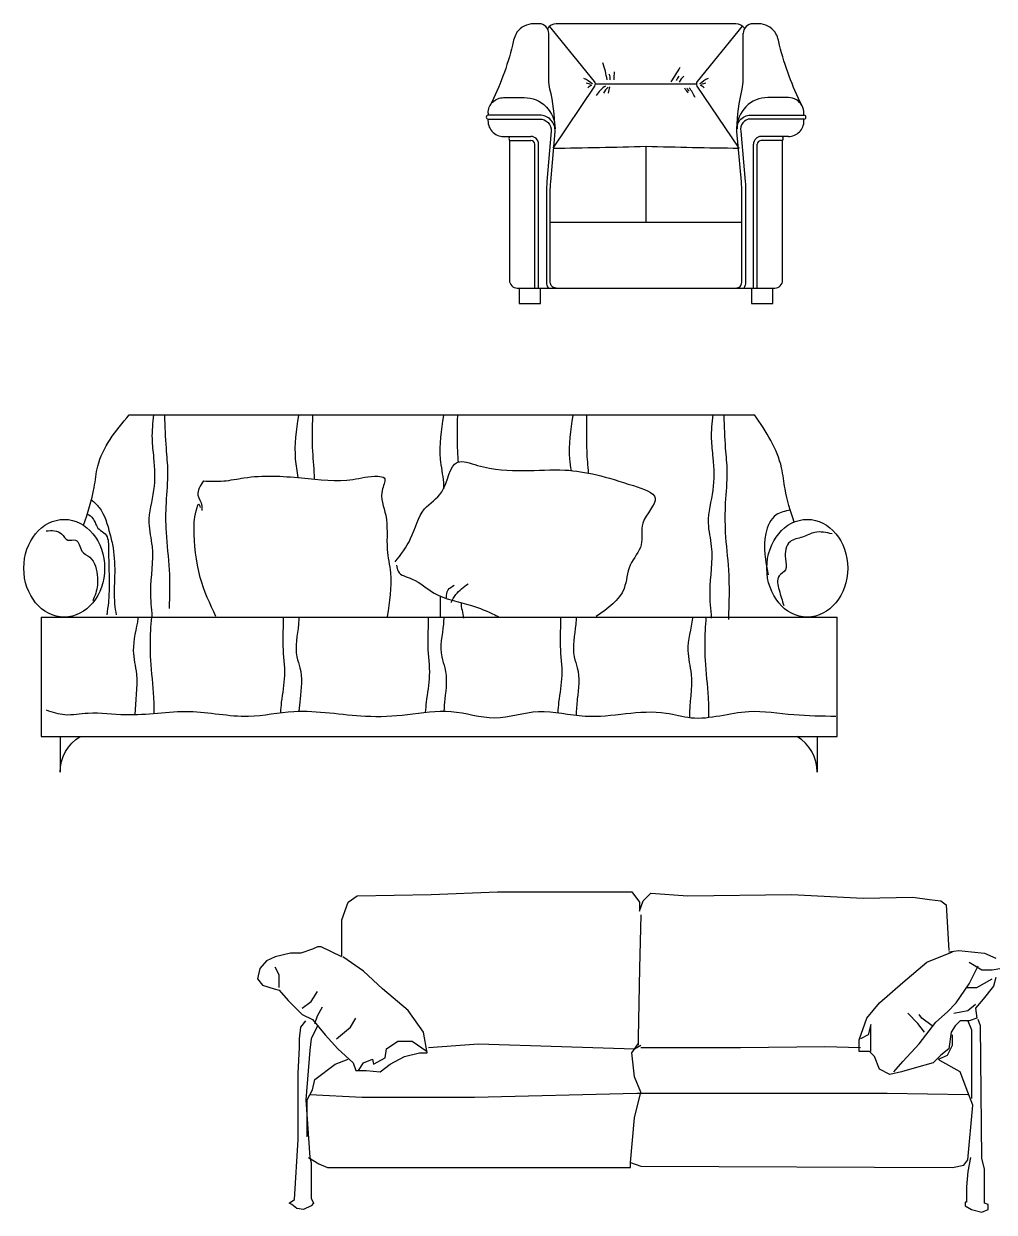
# Model space of a CAD drawing. Header units: inches. Extents: x 11.4 to 53.9, y 10.8 to 35.6.
# Drawn here: x 16.357 to 18.853, y 22.077 to 25.135 of the extents above; entities that cross this region are included whole.
import ezdxf

# ---------------------------------------------------------------- set-up
doc = ezdxf.new("R2010")
doc.units = ezdxf.units.IN
doc.header["$MEASUREMENT"] = 0
doc.layers.add('02', color=2, linetype='Continuous')

msp = doc.modelspace()

# ---------------------------------------------------------------- linework, layer by layer
at = {"layer": '02'}
for p, q in [((17.8274, 24.9799), (18.0878, 24.9799)), ((17.6064, 24.8348), (17.6614, 24.8348)), ((18.3238, 24.8448), (18.2538, 24.8448)), ((18.3088, 24.8348), (18.2538, 24.8348)), ((17.6714, 24.4548), (17.6714, 24.8248)), ((17.6814, 24.4548), (17.6814, 24.8248)), ((17.9576, 24.6239), (17.9576, 24.8198)), ((18.2338, 24.4548), (18.2338, 24.8248)), ((18.2438, 24.4548), (18.2438, 24.8248)), ((18.2038, 24.6239), (17.7114, 24.6239)), ((18.818, 22.5565), (18.8114, 22.5729)), ((18.8213, 22.215), (18.818, 22.5565)), ((18.7917, 22.2183), (18.7852, 22.1822)), ((18.8279, 22.1887), (18.8213, 22.215)), ((18.7852, 22.1822), (18.7819, 22.1428)), ((18.8279, 22.1001), (18.8279, 22.1887)), ((18.7819, 22.1428), (18.7819, 22.1034)), ((18.7819, 22.1034), (18.7786, 22.1034)), ((18.7786, 22.1034), (18.7786, 22.0935)), ((18.7786, 22.0935), (18.795, 22.0837)), ((18.795, 22.0837), (18.8213, 22.0771)), ((18.8213, 22.0771), (18.8377, 22.0837)), ((18.8377, 22.0968), (18.8279, 22.1001)), ((18.8377, 22.0837), (18.8377, 22.0968))]:
    msp.add_line(p, q, dxfattribs=at)
for points in [[(17.5514, 24.9048, -0.414316), (17.5914, 24.9448), (17.6442, 24.9448, -0.418476), (17.7236, 24.8647, 0.057552), (17.7104, 24.9669, -0.059476), (17.7076, 24.9905), (17.7076, 25.1098, 0.414213), (17.6826, 25.1348)], [(17.6826, 25.1348), (17.6681, 25.1348, 0.227644), (17.6255, 25.113, 0.097323), (17.6144, 25.0798, -0.056336), (17.5562, 24.9239, 0.124723)], [(18.2113, 25.1228, 0.230272), (18.1885, 25.1348), (17.7267, 25.1348, 0.230032), (17.704, 25.1228)], [(18.3238, 24.8448, 0.414214), (18.3638, 24.8848), (18.3638, 24.8898, 1.000002), (18.3638, 24.8998), (18.3638, 24.9048, 0.124718), (18.359, 24.9239, -0.056336), (18.3008, 25.0798, 0.097323), (18.2897, 25.113, 0.227644), (18.2471, 25.1348), (18.2326, 25.1348, 0.414214), (18.2076, 25.1098)], [(17.7185, 24.8148), (17.8258, 24.9745, 0.323317), (17.8251, 24.9862), (17.7097, 25.1287)], [(18.1967, 24.8148), (18.0894, 24.9745, -0.323317), (18.0901, 24.9862), (18.2055, 25.1287)], [(18.359, 24.9239, 0.27387), (18.3238, 24.9448), (18.271, 24.9448, 0.418476), (18.1916, 24.8647, -0.057552), (18.2048, 24.9669, 0.059476), (18.2076, 24.9905), (18.2076, 25.1098, -0.137546)], [(17.5514, 24.9048), (17.5514, 24.8998, 1.000002), (17.5514, 24.8898, 0.446363), (17.5914, 24.8448), (17.6614, 24.8448)], [(17.7264, 24.4548, -0.414214), (17.7114, 24.4698), (17.7114, 24.7017, -0.02182), (17.7125, 24.7279), (17.7238, 24.8574, 0.431734), (17.6839, 24.8998), (17.5514, 24.8998)], [(18.1888, 24.4548, 0.414214), (18.2038, 24.4698), (18.2038, 24.7017, 0.02182), (18.2027, 24.7279), (18.1914, 24.8574, -0.457742), (18.2263, 24.8998), (18.3638, 24.8998)], [(17.5514, 24.8898), (17.6839, 24.8898, -0.429742), (17.7139, 24.8583), (17.7026, 24.7289, 0.021975), (17.7014, 24.7017), (17.7014, 24.4698, 0.162278), (17.7064, 24.4548)], [(18.3638, 24.8898), (18.2263, 24.8898, 0.464869), (18.2013, 24.8583), (18.2126, 24.7289, -0.021975), (18.2138, 24.7017), (18.2138, 24.4698, -0.162278), (18.2088, 24.4548)], [(17.6064, 24.8448, 0.279707), (17.6064, 24.8348), (17.6064, 24.4748, 0.414214), (17.6264, 24.4548), (18.2888, 24.4548)], [(18.2888, 24.4548, 0.414214), (18.3088, 24.4748), (18.3088, 24.8348, 0.279707), (18.3088, 24.8448)], [(17.7185, 24.8148, 0.005214), (17.9576, 24.8198, 0.004239), (18.1967, 24.8148, 0.004328)], [(16.4506, 23.2093, -0.259126), (16.5027, 23.3014, -0.281743)], [(18.3979, 23.2093, 0.259126), (18.3458, 23.3014, 0.281743)]]:
    msp.add_lwpolyline(points, format="xyb", dxfattribs=at)
for points in [[(17.6314, 24.4548), (17.6314, 24.4148), (17.6864, 24.4148), (17.6864, 24.4548)], [(18.2288, 24.4548), (18.2288, 24.4148), (18.2838, 24.4148), (18.2838, 24.4548)], [(16.6285, 24.1283), (18.2367, 24.1283)], [(16.4024, 23.6083), (18.4489, 23.6083)], [(16.4024, 23.6083), (16.4024, 23.3011)], [(18.4489, 23.3011), (18.4489, 23.6083)], [(16.4024, 23.3011), (18.4489, 23.3011)], [(16.4506, 23.3011), (16.4506, 23.2093)], [(18.3979, 23.3011), (18.3979, 23.2093)], [(17.1749, 22.7371), (17.1749, 22.829), (17.1914, 22.875), (17.2144, 22.8914), (17.405, 22.8947), (17.5758, 22.9012), (17.9209, 22.9012), (17.9406, 22.875), (17.9406, 22.852), (17.9505, 22.8782), (17.9702, 22.8979), (18.0655, 22.8914), (18.3317, 22.8947), (18.5157, 22.8848), (18.6439, 22.8881), (18.6866, 22.8815), (18.7161, 22.8782), (18.7293, 22.8684), (18.7359, 22.7502)], [(17.9439, 22.8421), (17.9406, 22.7042), (17.9373, 22.5269), (17.9373, 22.5072)], [(17.1749, 22.7338), (17.1486, 22.7469), (17.1224, 22.76), (17.1125, 22.76), (17.0994, 22.7535), (17.0698, 22.7436), (17.0435, 22.7436), (17.0041, 22.7338), (16.9811, 22.7239), (16.9646, 22.7042), (16.958, 22.678), (16.9712, 22.6615), (17.0008, 22.6517), (17.0139, 22.6484), (17.0369, 22.6221), (17.0731, 22.586), (17.0994, 22.5729), (17.1322, 22.5335), (17.1651, 22.4974), (17.2045, 22.4612), (17.2111, 22.4415), (17.2374, 22.4415), (17.2735, 22.4383), (17.2998, 22.458), (17.336, 22.4777), (17.3754, 22.4875), (17.3951, 22.4875), (17.3853, 22.5401), (17.3458, 22.5959), (17.2801, 22.6517), (17.2308, 22.6977), (17.1782, 22.7338)], [(18.7359, 22.7469), (18.7622, 22.7502), (18.795, 22.7469), (18.8279, 22.7436), (18.8575, 22.7305)], [(18.8575, 22.6812), (18.8509, 22.6583), (18.8246, 22.6254), (18.8049, 22.6024), (18.8082, 22.5762), (18.7884, 22.5696), (18.7654, 22.5696), (18.7523, 22.5565), (18.7424, 22.5401), (18.7359, 22.4974), (18.7161, 22.4809), (18.6964, 22.4612), (18.6471, 22.4481), (18.6143, 22.4383), (18.5847, 22.4317), (18.5584, 22.4448), (18.5453, 22.4777), (18.5321, 22.4908), (18.5058, 22.4908), (18.5058, 22.5204), (18.5255, 22.5762), (18.5584, 22.6156), (18.6176, 22.6681), (18.68, 22.7206), (18.7457, 22.7469)], [(18.7884, 22.7206), (18.8213, 22.7009), (18.8476, 22.7009), (18.8673, 22.7042)], [(17.0139, 22.655), (17.0139, 22.6878), (17.0041, 22.7075)], [(18.5946, 22.4383), (18.6176, 22.4645), (18.6603, 22.5105), (18.703, 22.5663), (18.7326, 22.5926), (18.7556, 22.6156), (18.7884, 22.6648), (18.8114, 22.7108)], [(18.7819, 22.655), (18.8082, 22.655), (18.8476, 22.678)], [(17.0731, 22.6024), (17.0961, 22.6189), (17.1125, 22.6451)], [(17.1059, 22.563), (17.1125, 22.5827), (17.1256, 22.6057)], [(18.749, 22.5893), (18.7852, 22.5959), (18.8049, 22.6123)], [(17.1125, 22.5565), (17.0961, 22.5236), (17.0928, 22.4941), (17.0829, 22.366), (17.0928, 22.2183), (17.0961, 22.2051), (17.0961, 22.1132), (17.1026, 22.1001), (17.0961, 22.0935), (17.0764, 22.0837), (17.0599, 22.0869), (17.0468, 22.0968), (17.0402, 22.1001), (17.0533, 22.1099), (17.0632, 22.2642), (17.0632, 22.435), (17.0665, 22.5007), (17.0665, 22.5236), (17.0698, 22.5532), (17.0829, 22.5696)], [(17.1618, 22.5236), (17.1979, 22.5532), (17.2111, 22.5762)], [(18.6734, 22.5401), (18.657, 22.563), (18.6307, 22.5893)], [(18.6931, 22.5565), (18.6669, 22.5762), (18.6603, 22.586)], [(18.7852, 22.5696), (18.795, 22.5466), (18.795, 22.3693)], [(18.5354, 22.4908), (18.5354, 22.5598), (18.5288, 22.5335), (18.5091, 22.5236)], [(17.0895, 22.2183), (17.1158, 22.2019), (17.1388, 22.192), (17.9176, 22.192), (17.9176, 22.2051), (17.9439, 22.1953), (18.7457, 22.192), (18.7753, 22.1986), (18.7852, 22.2117), (18.7983, 22.3529), (18.7852, 22.3857), (18.7654, 22.4383), (18.7129, 22.4678), (18.7096, 22.4711), (18.7326, 22.4809), (18.7457, 22.5072), (18.7457, 22.5335)], [(17.2177, 22.4415), (17.2308, 22.4612), (17.2538, 22.4711), (17.2571, 22.458), (17.2867, 22.4744), (17.29, 22.4974), (17.3195, 22.5171), (17.3557, 22.5171), (17.3951, 22.4908)], [(17.3984, 22.5007), (17.5266, 22.5105), (17.7402, 22.5039), (17.9275, 22.4974), (17.9439, 22.5072)], [(17.9176, 22.2051), (17.9275, 22.3201), (17.9439, 22.3857), (17.9275, 22.4251), (17.9209, 22.4875), (17.9373, 22.5105)], [(17.9439, 22.5007), (18.2002, 22.5007), (18.4171, 22.5039), (18.5091, 22.5007)], [(17.0862, 22.2708), (17.0862, 22.366), (17.0994, 22.3923), (17.1059, 22.4186), (17.1585, 22.458), (17.1914, 22.4711)], [(18.7852, 22.3792), (18.5781, 22.3824), (17.934, 22.3824), (17.5167, 22.3726), (17.2275, 22.3726), (17.0928, 22.3792)]]:
    msp.add_lwpolyline(points, dxfattribs=at)
for centre, radius, start, end in [((17.5882, 24.949), 0.2723, 8.8088, 18.2093), ((17.1933, 25.5254), 0.9893, 326.942, 329.4849), ((17.7523, 24.8984), 0.1058, 50.4342, 64.6782), ((17.741, 24.7381), 0.2518, 72.5192, 75.5982), ((17.8332, 24.9931), 0.0321, 355.8401, 21.58), ((17.9933, 24.9962), 0.1184, 172.6203, 182.6367), ((18.0775, 24.9711), 0.0459, 140.7573, 157.4552), ((18.0794, 24.9697), 0.0393, 129.0614, 157.1408), ((18.1629, 24.8984), 0.1058, 115.3218, 129.5658), ((18.1742, 24.7381), 0.2518, 104.4018, 107.4808), ((17.8208, 24.9594), 0.0168, 100.5504, 141.324), ((17.8955, 24.9085), 0.0783, 122.4165, 147.6503), ((17.9084, 24.9209), 0.0702, 133.1796, 149.4418), ((17.9423, 24.9483), 0.0824, 163.1751, 174.1815), ((17.954, 24.8879), 0.1312, 31.2309, 38.2947), ((18.0847, 24.9797), 0.0243, 205.5861, 228.2117), ((17.9926, 24.9076), 0.0985, 22.16, 39.504), ((18.0944, 24.9594), 0.0168, 38.676, 79.4496), ((17.6614, 24.8248), 0.02, 0, 90), ((17.6614, 24.8248), 0.01, 0, 90), ((18.2538, 24.8248), 0.02, 90, 180), ((18.2538, 24.8248), 0.01, 90, 180)]:
    msp.add_arc(centre, radius, start, end, dxfattribs=at)
for centre in [(16.4613, 23.734), (18.3722, 23.734)]:
    msp.add_ellipse(centre, major_axis=(0, -0.1257), ratio=0.82705, dxfattribs=at)
for points, knots in [([(16.511, 23.8445), (16.522, 23.8764), (16.5385, 23.9259), (16.5476, 24.031), (16.5936, 24.0872), (16.6285, 24.1283)], [8.444588, 8.444588, 8.444588, 8.444588, 109.715225, 164.717522, 319.974725, 319.974725, 319.974725, 319.974725]), ([(16.6908, 24.1283), (16.6886, 24.1078), (16.6849, 24.0712), (16.6931, 24.0068), (16.696, 23.9339), (16.672, 23.8584), (16.6952, 23.772), (16.6791, 23.6913), (16.6849, 23.6313), (16.687, 23.6099)], [2.477757, 2.477757, 2.477757, 2.477757, 64.233403, 112.481299, 196.623447, 281.619849, 342.25328, 458.518645, 522.751997, 522.751997, 522.751997, 522.751997]), ([(17.0637, 24.1268), (17.058, 24.0893), (17.0499, 24.0359), (17.0601, 23.9832), (17.0622, 23.9674)], [0, 0, 0, 0, 112.475377, 160.127407, 160.127407, 160.127407, 160.127407]), ([(17.0997, 24.1268), (17.099, 24.096), (17.0976, 24.0414), (17.1035, 23.9872), (17.1045, 23.9633)], [0, 0, 0, 0, 92.15571, 163.700074, 163.700074, 163.700074, 163.700074]), ([(17.4363, 24.1268), (17.4306, 24.0893), (17.4218, 24.0316), (17.4357, 23.9696), (17.437, 23.9444), (17.4372, 23.9393)], [0, 0, 0, 0, 112.475377, 173.108808, 188.403296, 188.403296, 188.403296, 188.403296]), ([(17.4724, 24.1268), (17.4716, 24.096), (17.4706, 24.0561), (17.4735, 24.0164), (17.4742, 24.0072)], [0, 0, 0, 0, 92.15571, 119.67693, 119.67693, 119.67693, 119.67693]), ([(17.7689, 24.1268), (17.7632, 24.0893), (17.756, 24.042), (17.7632, 23.9952), (17.7648, 23.9854)], [0, 0, 0, 0, 112.475377, 141.942796, 141.942796, 141.942796, 141.942796]), ([(17.8049, 24.1268), (17.8042, 24.096), (17.8029, 24.0466), (17.8076, 23.9975), (17.8089, 23.9789)], [0, 0, 0, 0, 92.15571, 148.118503, 148.118503, 148.118503, 148.118503]), ([(18.1292, 24.1283), (18.127, 24.1078), (18.1233, 24.0712), (18.1315, 24.0068), (18.1344, 23.9339), (18.1104, 23.8584), (18.1336, 23.772), (18.1175, 23.69), (18.1233, 23.6286), (18.1255, 23.6059)], [2.477757, 2.477757, 2.477757, 2.477757, 64.233403, 112.481299, 196.623447, 281.619849, 342.25328, 458.518645, 526.75141, 526.75141, 526.75141, 526.75141]), ([(18.3384, 23.8529), (18.329, 23.8808), (18.3149, 23.9265), (18.3051, 24.0258), (18.2667, 24.0852), (18.2367, 24.1283)], [21.621392, 21.621392, 21.621392, 21.621392, 109.715225, 164.717522, 317.924576, 317.924576, 317.924576, 317.924576]), ([(16.5315, 23.9099), (16.5387, 23.904), (16.5627, 23.8808), (16.5762, 23.8339), (16.5905, 23.7751), (16.5921, 23.7141), (16.5879, 23.6564), (16.5933, 23.6233), (16.5949, 23.6139)], [34.701734, 34.701734, 34.701734, 34.701734, 62.587656, 136.251197, 173.191811, 245.424854, 317.546682, 345.878835, 345.878835, 345.878835, 345.878835]), ([(16.5208, 23.8735), (16.5264, 23.8708), (16.5394, 23.8613), (16.5445, 23.8342), (16.5751, 23.8216), (16.5741, 23.7461), (16.5803, 23.682), (16.5723, 23.6247), (16.5708, 23.6139)], [33.002736, 33.002736, 33.002736, 33.002736, 52.087989, 84.391566, 104.42539, 141.366005, 281.602903, 313.906504, 313.906504, 313.906504, 313.906504]), ([(17.3161, 23.7422), (17.3169, 23.7364), (17.3197, 23.7162), (17.3688, 23.7067), (17.4172, 23.6569), (17.4983, 23.6445), (17.553, 23.6218), (17.5761, 23.6102), (17.5799, 23.6083)], [0, 0, 0, 0, 16.520339, 57.77249, 124.458333, 225.822378, 290.553607, 303.2098, 303.2098, 303.2098, 303.2098]), ([(16.6513, 23.6083), (16.6512, 23.6075), (16.6474, 23.5785), (16.6318, 23.5299), (16.6544, 23.4474), (16.6437, 23.3922), (16.6429, 23.3575)], [194.236029, 194.236029, 194.236029, 194.236029, 196.623447, 281.619849, 342.25328, 446.449161, 446.449161, 446.449161, 446.449161]), ([(16.6854, 23.6083), (16.6846, 23.5968), (16.6817, 23.56), (16.6815, 23.4909), (16.6911, 23.4201), (16.6921, 23.3743), (16.6921, 23.3607)], [190.255604, 190.255604, 190.255604, 190.255604, 224.70795, 300.836536, 397.332321, 438.291577, 438.291577, 438.291577, 438.291577]), ([(17.0245, 23.6083), (17.025, 23.5836), (17.0205, 23.5332), (17.032, 23.4601), (17.0204, 23.4032), (17.0178, 23.3713), (17.0172, 23.3622)], [190.836968, 190.836968, 190.836968, 190.836968, 265.264473, 341.498474, 410.083305, 437.573854, 437.573854, 437.573854, 437.573854]), ([(17.0647, 23.6083), (17.0646, 23.6022), (17.0627, 23.5678), (17.0512, 23.523), (17.0753, 23.4618), (17.0693, 23.4141), (17.0655, 23.3765), (17.065, 23.3661)], [190.129367, 190.129367, 190.129367, 190.129367, 208.421077, 292.658572, 321.828316, 401.96366, 433.110807, 433.110807, 433.110807, 433.110807]), ([(17.3971, 23.6083), (17.3977, 23.5836), (17.3932, 23.5332), (17.4046, 23.4601), (17.3931, 23.4036), (17.3904, 23.372), (17.3899, 23.3631)], [190.836968, 190.836968, 190.836968, 190.836968, 265.264473, 341.498474, 410.083305, 436.597925, 436.597925, 436.597925, 436.597925]), ([(17.4373, 23.6083), (17.4372, 23.6022), (17.4353, 23.5678), (17.4238, 23.523), (17.448, 23.4618), (17.4419, 23.4142), (17.4381, 23.3767), (17.4376, 23.3663)], [190.129367, 190.129367, 190.129367, 190.129367, 208.421077, 292.658572, 321.828316, 401.96366, 432.870883, 432.870883, 432.870883, 432.870883]), ([(17.7377, 23.6083), (17.7382, 23.5836), (17.7337, 23.5332), (17.7452, 23.4601), (17.7337, 23.4034), (17.731, 23.3716), (17.7304, 23.3626)], [190.836968, 190.836968, 190.836968, 190.836968, 265.264473, 341.498474, 410.083305, 437.099432, 437.099432, 437.099432, 437.099432]), ([(17.7779, 23.6083), (17.7778, 23.6022), (17.7759, 23.5678), (17.7644, 23.523), (17.7885, 23.4618), (17.782, 23.4106), (17.778, 23.3696), (17.7779, 23.3558)], [190.129367, 190.129367, 190.129367, 190.129367, 208.421077, 292.658572, 321.828316, 401.96366, 443.368776, 443.368776, 443.368776, 443.368776]), ([(18.0777, 23.6083), (18.0776, 23.6075), (18.0738, 23.5785), (18.0582, 23.5299), (18.0814, 23.4449), (18.069, 23.3872), (18.0693, 23.35)], [194.236029, 194.236029, 194.236029, 194.236029, 196.623447, 281.619849, 342.25328, 454.038772, 454.038772, 454.038772, 454.038772]), ([(18.1118, 23.6083), (18.111, 23.5968), (18.1081, 23.56), (18.1079, 23.4909), (18.118, 23.4167), (18.1186, 23.3674), (18.1185, 23.3503)], [190.255604, 190.255604, 190.255604, 190.255604, 224.70795, 300.836536, 397.332321, 448.655162, 448.655162, 448.655162, 448.655162])]:
    msp.add_open_spline(points, degree=3, knots=knots, dxfattribs=at)
for points in [[(16.7191, 24.1268), (16.7231, 24.0427), (16.7271, 23.9826), (16.7231, 23.9024), (16.7231, 23.8263), (16.7311, 23.7301), (16.7311, 23.63)], [(18.1575, 24.1268), (18.1615, 24.0427), (18.1655, 23.9826), (18.1615, 23.9024), (18.1615, 23.8263), (18.1695, 23.7301), (18.1695, 23.6019)], [(17.3121, 23.7502), (17.3522, 23.8103), (17.3882, 23.8864), (17.4323, 23.9305), (17.4724, 24.0066), (17.5245, 23.9986), (17.7488, 23.9866), (17.9251, 23.9465), (17.9812, 23.9144), (17.9492, 23.8503), (17.9452, 23.7942), (17.9171, 23.7422), (17.9011, 23.6821), (17.829, 23.6099)], [(16.8193, 23.9585), (16.8714, 23.9585), (16.9234, 23.9665), (17.0717, 23.9665), (17.2039, 23.9625), (17.268, 23.9705), (17.284, 23.9665), (17.28, 23.9385), (17.2881, 23.8704), (17.2921, 23.7822), (17.3001, 23.7221), (17.2921, 23.6099)], [(16.8193, 23.9585), (16.8052, 23.9222), (16.8151, 23.8948), (16.8151, 23.8823)], [(16.8513, 23.6099), (16.8112, 23.7101), (16.7952, 23.8343), (16.8032, 23.8904), (16.8072, 23.8984), (16.8112, 23.8904)], [(18.3286, 23.8834), (18.2925, 23.8714), (18.2655, 23.8235), (18.2716, 23.7173)], [(16.4146, 23.8303), (16.4546, 23.8223), (16.4707, 23.8063), (16.4907, 23.8063), (16.5067, 23.7782), (16.5268, 23.7622), (16.5468, 23.7101), (16.5468, 23.6901), (16.5348, 23.65)], [(18.4361, 23.8223), (18.392, 23.8263), (18.36, 23.8143), (18.3279, 23.8023), (18.3159, 23.7582), (18.3159, 23.7301), (18.2999, 23.7141), (18.2999, 23.678), (18.3119, 23.638)], [(17.4443, 23.658), (17.4483, 23.678), (17.4644, 23.6901)], [(17.4563, 23.646), (17.4684, 23.666), (17.5004, 23.6941)], [(16.4146, 23.3695), (16.4627, 23.3575), (16.5228, 23.3615), (16.6189, 23.3575), (16.7832, 23.3655), (16.9355, 23.3535), (17.0517, 23.3655), (17.236, 23.3535), (17.3441, 23.3575), (17.4563, 23.3655), (17.5685, 23.3495), (17.6807, 23.3655), (17.8009, 23.3535), (18.0093, 23.3615), (18.0734, 23.3495), (18.2216, 23.3655), (18.3378, 23.3575), (18.446, 23.3535)]]:
    msp.add_spline(points, degree=3, dxfattribs=at)
for points in [[(17.4285, 23.6618), (17.4281, 23.6446), (17.4282, 23.6272), (17.4283, 23.6099)], [(17.481, 23.6455), (17.4828, 23.6323), (17.4856, 23.6191), (17.4884, 23.6059)]]:
    msp.add_open_spline(points, degree=3, dxfattribs=at)

doc.saveas('drawing.dxf')
